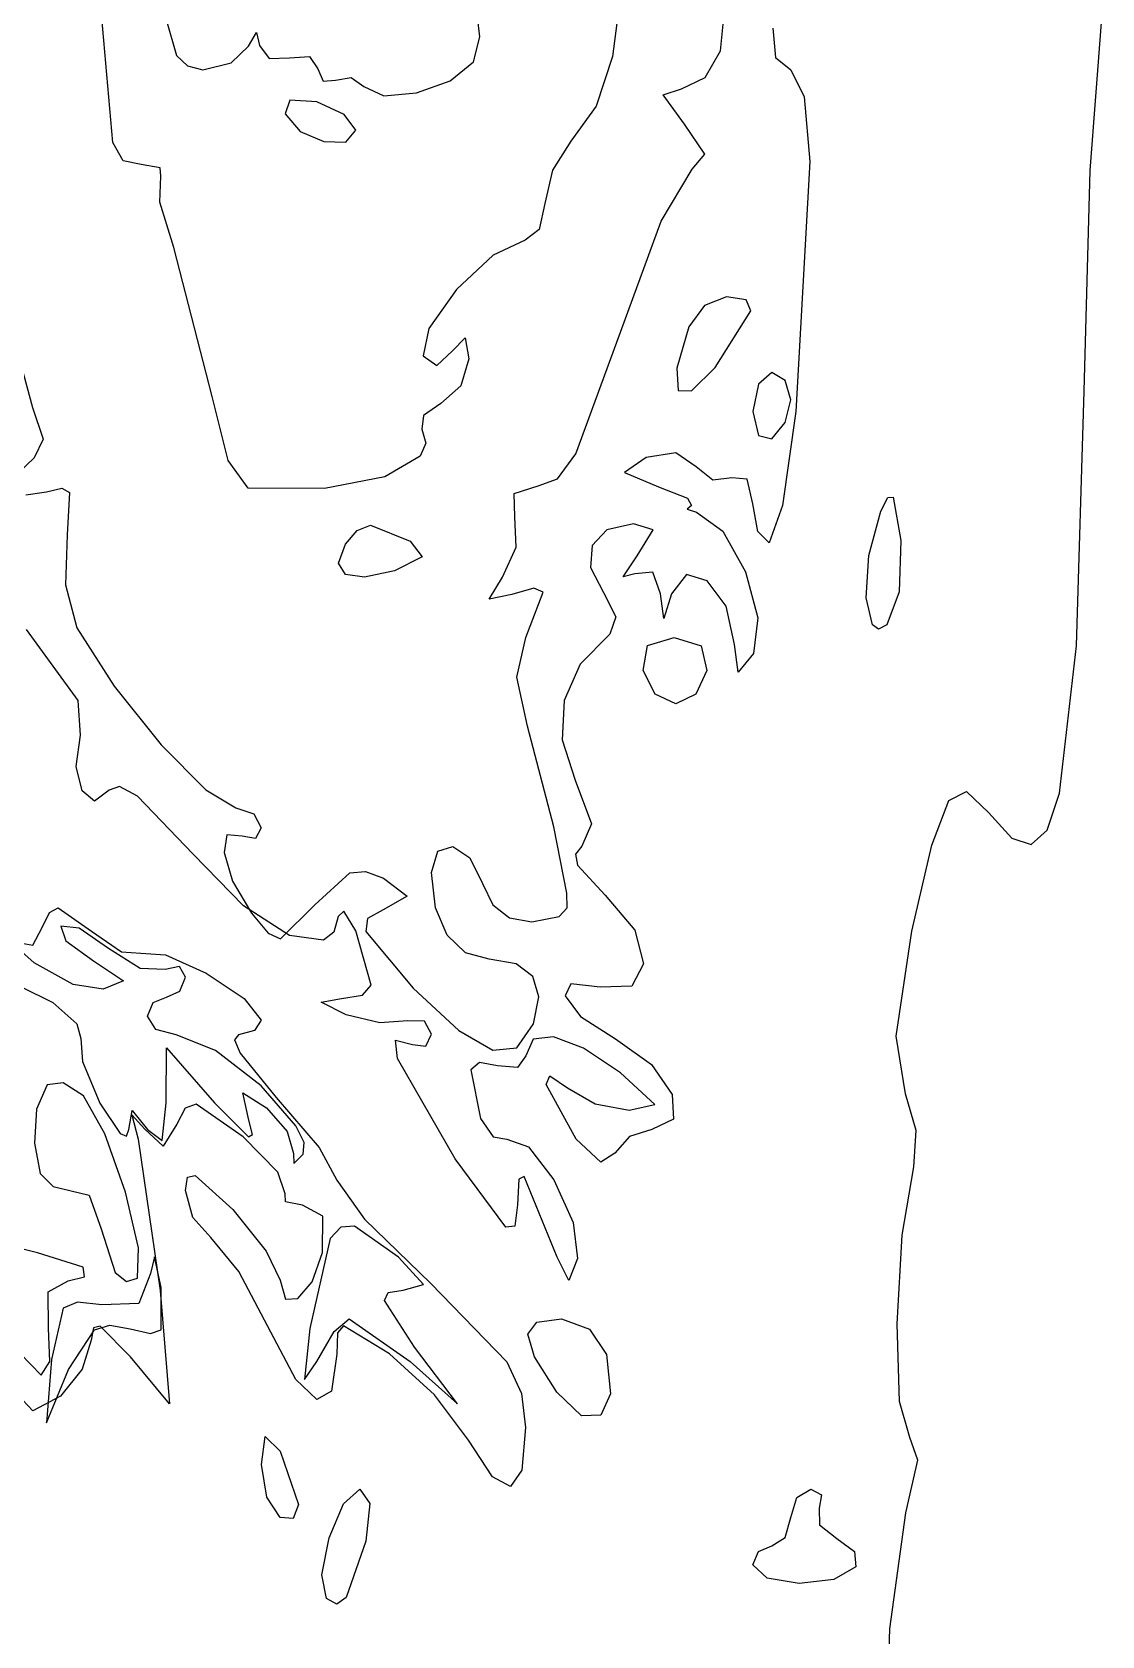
# Model space of a CAD drawing. Extents: x 10 to 161, y 0 to 206.
# Drawn here: x 118.85 to 138.8, y 74.87 to 104.77 of the extents above; entities that cross this region are included whole.
import ezdxf

# ---------------------------------------------------------------- set-up
doc = ezdxf.new("R2010")
doc.units = 0

msp = doc.modelspace()

# ---------------------------------------------------------------- linework, layer by layer
at = {"layer": 'Layer 1'}
for p, q in [((129.848079, 105.658171), (129.672462, 104.31385)), ((127.200767, 104.679989), (127.130608, 105.25978)), ((120.35189, 102.715942), (120.15019, 105.039294)), ((121.347298, 105.00847), (121.541055, 104.336257)), ((138.577063, 102.190236), (138.799005, 105.032238)), ((122.885983, 104.510127), (123.031416, 104.763509)), ((123.031416, 104.763509), (123.091653, 104.521063)), ((127.080161, 104.214499), (127.200767, 104.679989)), ((131.6885, 104.421932), (131.73564, 104.920231)), ((132.660094, 104.846148), (132.709356, 104.297611)), ((122.561604, 104.198624), (122.885983, 104.510127)), ((123.091653, 104.521063), (123.266719, 104.277205)), ((131.398604, 103.923633), (131.6885, 104.421932)), ((121.541055, 104.336257), (121.749971, 104.139964)), ((121.749971, 104.139964), (122.031907, 104.069154)), ((122.031907, 104.069154), (122.561604, 104.198624)), ((123.266719, 104.277205), (123.648689, 104.294226)), ((123.648689, 104.294226), (124.022413, 104.316892)), ((124.022413, 104.316892), (124.177856, 104.086087)), ((124.177856, 104.086087), (124.274341, 103.855238)), ((126.645439, 103.863032), (127.080161, 104.214499)), ((129.672462, 104.31385), (129.364685, 103.388695)), ((132.709356, 104.297611), (132.997306, 104.069154)), ((132.997306, 104.069154), (133.246455, 103.566666)), ((124.274341, 103.855238), (124.506292, 103.877596)), ((124.506292, 103.877596), (124.797246, 103.925529)), ((124.797246, 103.925529), (125.035812, 103.755182)), ((125.035812, 103.755182), (125.408621, 103.585154)), ((126.016711, 103.637177), (126.645439, 103.863032)), ((130.961071, 103.716376), (131.398604, 103.923633)), ((123.657729, 103.503166), (123.569667, 103.247534)), ((124.157748, 103.471195), (123.657729, 103.503166)), ((124.670202, 103.237921), (124.157748, 103.471195)), ((125.408621, 103.585154), (126.016711, 103.637177)), ((130.619935, 103.599651), (130.961071, 103.716376)), ((131.017516, 103.054564), (130.619935, 103.599651)), ((133.246455, 103.566666), (133.350084, 102.358533)), ((123.569667, 103.247534), (123.846228, 102.920178)), ((124.883412, 102.943792), (124.670202, 103.237921)), ((129.364685, 103.388695), (128.893792, 102.737417)), ((123.846228, 102.920178), (124.289907, 102.729744)), ((124.701902, 102.72227), (124.883412, 102.943792)), ((131.392695, 102.495411), (131.017516, 103.054564)), ((120.549645, 102.37383), (120.35189, 102.715942)), ((124.289907, 102.729744), (124.701902, 102.72227)), ((128.893792, 102.737417), (128.553009, 102.196785)), ((120.885379, 102.305264), (120.549645, 102.37383)), ((121.235467, 102.240309), (120.885379, 102.305264)), ((131.160391, 102.215658), (131.392695, 102.495411)), ((133.350084, 102.358533), (133.089249, 97.698027)), ((121.231719, 101.602442), (121.251915, 102.084072)), ((121.251915, 102.084072), (121.235467, 102.240309)), ((128.553009, 102.196785), (128.411192, 101.574661)), ((130.579189, 101.250061), (131.160391, 102.215658)), ((138.467834, 98.080747), (138.577063, 102.190236)), ((121.493568, 100.755157), (121.231719, 101.602442)), ((128.411192, 101.574661), (128.302933, 101.094045)), ((128.302933, 101.094045), (128.042539, 100.894152)), ((129.822304, 99.177181), (130.579189, 101.250061)), ((122.206885, 97.977736), (121.493568, 100.755157)), ((128.042539, 100.894152), (127.448654, 100.615176)), ((127.448654, 100.615176), (126.764909, 99.970447)), ((126.764909, 99.970447), (126.245141, 99.248261)), ((131.390402, 99.671864), (131.094774, 99.277723)), ((131.80033, 99.835818), (131.390402, 99.671864)), ((131.586194, 98.521014), (132.254179, 99.576085)), ((132.163251, 99.779506), (131.80033, 99.835818)), ((132.254179, 99.576085), (132.163251, 99.779506)), ((131.094774, 99.277723), (130.869437, 98.505139)), ((126.245141, 99.248261), (126.143182, 98.736915)), ((126.686108, 98.827931), (126.926967, 99.074876)), ((126.926967, 99.074876), (126.994788, 98.678353)), ((128.987499, 96.908466), (129.822304, 99.177181)), ((126.143182, 98.736915), (126.398108, 98.558056)), ((126.398108, 98.558056), (126.686108, 98.827931)), ((126.994788, 98.678353), (126.843711, 98.174983)), ((118.642549, 98.55519), (118.857258, 97.773478)), ((130.869437, 98.505139), (130.894926, 98.092654)), ((131.143193, 98.083526), (131.586194, 98.521014)), ((132.644528, 98.424706), (132.395379, 98.211275)), ((132.893677, 98.275437), (132.644528, 98.424706)), ((126.843711, 98.174983), (126.47303, 97.847561)), ((130.894926, 98.092654), (131.143193, 98.083526)), ((132.395379, 98.211275), (132.29175, 97.698336)), ((132.997306, 97.916353), (132.893677, 98.275437)), ((138.322639, 93.329197), (138.467834, 98.080747)), ((118.857258, 97.773478), (119.054814, 97.182134)), ((122.506747, 96.787287), (122.206885, 97.977736)), ((126.47303, 97.847561), (126.150767, 97.623635)), ((132.893677, 97.49324), (132.997306, 97.916353)), ((126.150767, 97.623635), (126.116371, 97.369547)), ((132.29175, 97.698336), (132.395379, 97.249426)), ((132.644528, 97.189983), (132.893677, 97.49324)), ((133.089249, 97.698027), (132.843622, 95.945674)), ((119.054814, 97.182134), (118.887244, 96.837911)), ((126.116371, 97.369547), (126.188612, 97.107297)), ((132.395379, 97.249426), (132.644528, 97.189983)), ((126.084103, 96.866987), (125.425632, 96.47962)), ((126.188612, 97.107297), (126.084103, 96.866987)), ((128.644329, 96.446878), (128.987499, 96.908466)), ((130.853121, 96.925576), (130.298907, 96.840027)), ((131.229535, 96.667166), (130.853121, 96.925576)), ((118.887244, 96.837911), (118.58853, 96.552271)), ((122.876458, 96.269938), (122.506747, 96.787287)), ((130.298907, 96.840027), (129.895858, 96.564949)), ((131.54095, 96.420883), (131.229535, 96.667166)), ((119.114786, 96.200441), (119.400658, 96.272308)), ((119.400658, 96.272308), (119.548615, 96.186947)), ((124.302552, 96.262315), (122.876458, 96.269938)), ((125.425632, 96.47962), (124.302552, 96.262315)), ((127.837575, 96.17288), (128.28525, 96.311919)), ((128.28525, 96.311919), (128.644329, 96.446878)), ((129.895858, 96.564949), (130.52786, 96.294632)), ((130.52786, 96.294632), (131.073078, 96.081378)), ((131.899461, 96.460085), (131.54095, 96.420883)), ((132.185299, 96.439668), (131.899461, 96.460085)), ((132.29175, 95.976074), (132.185299, 96.439668)), ((118.73286, 96.147943), (119.114786, 96.200441)), ((119.548615, 96.186947), (119.500372, 95.399282)), ((127.850275, 95.734068), (127.837575, 96.17288)), ((131.073078, 96.081378), (131.145221, 95.946441)), ((132.380165, 95.463135), (132.29175, 95.976074)), ((134.673001, 95.838138), (134.806214, 96.09394)), ((134.806214, 96.09394), (134.906055, 96.099414)), ((134.906055, 96.099414), (135.051532, 95.293096)), ((127.874573, 95.167154), (127.850275, 95.734068)), ((131.145221, 95.946441), (131.063465, 95.877428)), ((131.063465, 95.877428), (131.238355, 95.822968)), ((131.238355, 95.822968), (131.732437, 95.465549)), ((132.843622, 95.945674), (132.59267, 95.249704)), ((134.450498, 95.012136), (134.673001, 95.838138)), ((119.500372, 95.399282), (119.4729, 94.467727)), ((124.692559, 95.226068), (124.908327, 95.483634)), ((124.908327, 95.483634), (125.158755, 95.57792)), ((125.158755, 95.57792), (125.900118, 95.282865)), ((129.566617, 95.491247), (129.289962, 95.199433)), ((130.062546, 95.602482), (129.566617, 95.491247)), ((130.429876, 95.496252), (130.062546, 95.602482)), ((130.129926, 95.005582), (130.429876, 95.496252)), ((131.732437, 95.465549), (132.153064, 94.710659)), ((132.59267, 95.249704), (132.380165, 95.463135)), ((124.565542, 94.871052), (124.692559, 95.226068)), ((125.900118, 95.282865), (126.125676, 94.986884)), ((127.623439, 94.609765), (127.874573, 95.167154)), ((129.289962, 95.199433), (129.260163, 94.78988)), ((135.051532, 95.293096), (135.020708, 94.340419)), ((124.691898, 94.660829), (124.565542, 94.871052)), ((126.125676, 94.986884), (125.609076, 94.726887)), ((129.260163, 94.78988), (129.504804, 94.325426)), ((129.872795, 94.619995), (130.129926, 95.005582)), ((134.403744, 94.227574), (134.450498, 95.012136)), ((125.047713, 94.608431), (124.691898, 94.660829)), ((125.609076, 94.726887), (125.047713, 94.608431)), ((127.370894, 94.201953), (127.623439, 94.609765)), ((130.086887, 94.673618), (129.872795, 94.619995)), ((130.42454, 94.705544), (130.086887, 94.673618)), ((130.568782, 94.300378), (130.42454, 94.705544)), ((131.050484, 94.662334), (130.774805, 94.298262)), ((131.440364, 94.544368), (131.050484, 94.662334)), ((131.791153, 94.067429), (131.440364, 94.544368)), ((132.153064, 94.710659), (132.381802, 93.852582)), ((119.4729, 94.467727), (119.6817, 93.666084)), ((127.79383, 94.290501), (127.370894, 94.201953)), ((128.20367, 94.406614), (127.79383, 94.290501)), ((128.058414, 93.485814), (128.376973, 94.333584)), ((128.376973, 94.333584), (128.20367, 94.406614)), ((129.504804, 94.325426), (129.73724, 93.868975)), ((130.626947, 93.840268), (130.568782, 94.300378)), ((130.774805, 94.298262), (130.626947, 93.840268)), ((134.520105, 93.719568), (134.403744, 94.227574)), ((135.020708, 94.340419), (134.786949, 93.723234)), ((131.949555, 93.354581), (131.791153, 94.067429)), ((119.243903, 92.952061), (118.742076, 93.633363)), ((119.6817, 93.666084), (120.378646, 92.578805)), ((129.73724, 93.868975), (129.623337, 93.547197)), ((132.381802, 93.852582), (132.300217, 93.1856)), ((134.635506, 93.642747), (134.520105, 93.719568)), ((134.786949, 93.723234), (134.635506, 93.642747)), ((127.886038, 92.744098), (128.058414, 93.485814)), ((129.623337, 93.547197), (129.068484, 92.98671)), ((130.24211, 92.868453), (130.323646, 93.334825)), ((130.323646, 93.334825), (130.823488, 93.485814)), ((130.823488, 93.485814), (131.3258, 93.331253)), ((131.3258, 93.331253), (131.433088, 92.868453)), ((132.018127, 92.837496), (131.949555, 93.354581)), ((138.01059, 90.58567), (138.322639, 93.329197)), ((129.068484, 92.98671), (128.768292, 92.314238)), ((132.300217, 93.1856), (132.018127, 92.837496)), ((119.7086, 92.309079), (119.243903, 92.952061)), ((128.084872, 91.833049), (127.886038, 92.744098)), ((130.470313, 92.432375), (130.24211, 92.868453)), ((131.433088, 92.868453), (131.224949, 92.432375)), ((120.378646, 92.578805), (121.255178, 91.487988)), ((130.85171, 92.251091), (130.470313, 92.432375)), ((131.224949, 92.432375), (130.85171, 92.251091)), ((119.750492, 91.665832), (119.7086, 92.309079)), ((128.768292, 92.314238), (128.734138, 91.578002)), ((128.580878, 89.958034), (128.084872, 91.833049)), ((119.673658, 91.080833), (119.750492, 91.665832)), ((121.255178, 91.487988), (122.086864, 90.647401)), ((128.734138, 91.578002), (128.977401, 90.826221)), ((119.782992, 90.627563), (119.673658, 91.080833)), ((120.009602, 90.437751), (119.782992, 90.627563)), ((120.284598, 90.643129), (120.009602, 90.437751)), ((120.478995, 90.711639), (120.284598, 90.643129)), ((120.812133, 90.52949), (120.478995, 90.711639)), ((122.086864, 90.647401), (122.649269, 90.310812)), ((128.977401, 90.826221), (129.280305, 90.00976)), ((135.943708, 90.44844), (136.273368, 90.616378)), ((136.273368, 90.616378), (136.681014, 90.221912)), ((121.851638, 89.446153), (120.812133, 90.52949)), ((122.649269, 90.310812), (122.981365, 90.20101)), ((135.625425, 89.615139), (135.943708, 90.44844)), ((137.775986, 89.896542), (138.01059, 90.58567)), ((122.981365, 90.20101), (123.119522, 89.93722)), ((129.280305, 90.00976), (129.097698, 89.593614)), ((136.681014, 90.221912), (137.117602, 89.742813)), ((122.482984, 89.806995), (122.42865, 89.480152)), ((122.766744, 89.781645), (122.482984, 89.806995)), ((123.015893, 89.73746), (122.766744, 89.781645)), ((123.119522, 89.93722), (123.015893, 89.73746)), ((128.819003, 88.723311), (128.580878, 89.958034)), ((137.117602, 89.742813), (137.480458, 89.624973)), ((137.480458, 89.624973), (137.775986, 89.896542)), ((122.793946, 88.485043), (121.851638, 89.446153)), ((122.42865, 89.480152), (122.586315, 88.946074)), ((126.294524, 89.105017), (126.414386, 89.505927)), ((126.414386, 89.505927), (126.693825, 89.588146)), ((126.693825, 89.588146), (127.01262, 89.377472)), ((129.097698, 89.593614), (128.982593, 89.445756)), ((128.982593, 89.445756), (129.019028, 89.242071)), ((135.25191, 88.013522), (135.625425, 89.615139)), ((118.88601, 87.423059), (116.821024, 89.252478)), ((124.121764, 88.505294), (124.772022, 89.097741)), ((124.772022, 89.097741), (125.068808, 89.127049)), ((125.068808, 89.127049), (125.399526, 88.998831)), ((126.372345, 88.445702), (126.294524, 89.105017)), ((127.01262, 89.377472), (127.250552, 88.8997)), ((129.019028, 89.242071), (129.538318, 88.684153)), ((122.586315, 88.946074), (122.938547, 88.349719)), ((125.399526, 88.998831), (125.840675, 88.667219)), ((127.250552, 88.8997), (127.440055, 88.500918)), ((123.481208, 87.866854), (124.121764, 88.505294)), ((125.840675, 88.667219), (125.392823, 88.411808)), ((127.440055, 88.500918), (127.750042, 88.261084)), ((128.827029, 88.448188), (128.819003, 88.723311)), ((129.538318, 88.684153), (130.091082, 88.031822)), ((119.038233, 88.081608), (119.174483, 88.361962)), ((119.174483, 88.361962), (119.33342, 88.446424)), ((119.33342, 88.446424), (119.954045, 88.009288)), ((123.652084, 87.930531), (122.793946, 88.485043)), ((122.938547, 88.349719), (123.249829, 87.97497)), ((124.555328, 88.282339), (124.474937, 87.992952)), ((124.661956, 88.386452), (124.555328, 88.282339)), ((124.883412, 88.017755), (124.661956, 88.386452)), ((125.101037, 88.245269), (125.074662, 88.004482)), ((125.392823, 88.411808), (125.101037, 88.245269)), ((126.591651, 87.935249), (126.372345, 88.445702)), ((127.750042, 88.261084), (128.16659, 88.186218)), ((128.16659, 88.186218), (128.675775, 88.282339)), ((128.675775, 88.282339), (128.827029, 88.448188)), ((118.86067, 87.753326), (119.038233, 88.081608)), ((119.728708, 88.06516), (119.382897, 88.103127)), ((119.382897, 88.103127), (119.478324, 87.830298)), ((120.272956, 87.687202), (119.728708, 88.06516)), ((119.954045, 88.009288), (120.514433, 87.627142)), ((123.249829, 87.97497), (123.481208, 87.866854)), ((124.285922, 87.842876), (123.652084, 87.930531)), ((124.474937, 87.992952), (124.285922, 87.842876)), ((125.174718, 87.004136), (124.883412, 88.017755)), ((125.074662, 88.004482), (125.952682, 86.948132)), ((126.931211, 87.605572), (126.591651, 87.935249)), ((130.091082, 88.031822), (130.252032, 87.403039)), ((134.960031, 86.053796), (135.25191, 88.013522)), ((118.523927, 87.811997), (118.86067, 87.753326)), ((119.478324, 87.830298), (119.994967, 87.461424)), ((120.867211, 87.317006), (120.272956, 87.687202)), ((120.514433, 87.627142), (120.877971, 87.599008)), ((120.877971, 87.599008), (121.338792, 87.572213)), ((127.369791, 87.488588), (126.931211, 87.605572)), ((119.616911, 87.016681), (118.88601, 87.423059)), ((119.994967, 87.461424), (120.555796, 87.084878)), ((121.333407, 87.298441), (120.867211, 87.317006)), ((121.598299, 87.352283), (121.333407, 87.298441)), ((121.338792, 87.572213), (122.097039, 87.227488)), ((121.70841, 87.156624), (121.598299, 87.352283)), ((127.875206, 87.405051), (127.369791, 87.488588)), ((128.189427, 87.165576), (127.875206, 87.405051)), ((130.252032, 87.403039), (130.031782, 86.985923)), ((120.17312, 86.930846), (119.616911, 87.016681)), ((120.555796, 87.084878), (120.17312, 86.930846)), ((121.604781, 86.892834), (121.70841, 87.156624)), ((122.097039, 87.227488), (122.806139, 86.757285)), ((125.009718, 86.818795), (125.174718, 87.004136)), ((128.30091, 86.786863), (128.189427, 87.165576)), ((128.895446, 87.030445), (128.786901, 86.806977)), ((129.440951, 86.968593), (128.895446, 87.030445)), ((118.645812, 86.974238), (119.236847, 86.683196)), ((121.106483, 86.679403), (121.355632, 86.783032)), ((121.355632, 86.783032), (121.604781, 86.892834)), ((122.806139, 86.757285), (123.119522, 86.354054)), ((124.242503, 86.68712), (124.618828, 86.758338)), ((124.618828, 86.758338), (125.009718, 86.818795)), ((125.952682, 86.948132), (126.805132, 86.158367)), ((128.198114, 86.285615), (128.30091, 86.786863)), ((128.786901, 86.806977), (129.077612, 86.423634)), ((130.031782, 86.985923), (129.440951, 86.968593)), ((119.236847, 86.683196), (119.680422, 86.28222)), ((121.002854, 86.430254), (121.106483, 86.679403)), ((121.159223, 86.181105), (121.002854, 86.430254)), ((124.707023, 86.454243), (124.242503, 86.68712)), ((125.334924, 86.305723), (124.707023, 86.454243)), ((129.077612, 86.423634), (129.729876, 86.005862)), ((119.680422, 86.28222), (119.759664, 86.010095)), ((121.535196, 86.077476), (121.159223, 86.181105)), ((122.995609, 86.158747), (122.6976, 86.077476)), ((123.119522, 86.354054), (122.995609, 86.158747)), ((125.853551, 86.340296), (125.334924, 86.305723)), ((126.165054, 86.336283), (125.853551, 86.340296)), ((126.294524, 86.094409), (126.165054, 86.336283)), ((126.805132, 86.158367), (127.438804, 85.792035)), ((127.890773, 85.838122), (128.198114, 86.285615)), ((119.759664, 86.010095), (119.788813, 85.582308)), ((121.35034, 84.809592), (121.355632, 85.834412)), ((121.355632, 85.834412), (122.250983, 84.809592)), ((122.269013, 85.79053), (121.535196, 86.077476)), ((122.6976, 86.077476), (122.6227, 85.985677)), ((122.6227, 85.985677), (122.730761, 85.735722)), ((125.660494, 85.636107), (125.626528, 85.982694)), ((125.626528, 85.982694), (125.941746, 85.901087)), ((125.941746, 85.901087), (126.190895, 85.86797)), ((126.190895, 85.86797), (126.294524, 86.094409)), ((127.438804, 85.792035), (127.890773, 85.838122)), ((128.19576, 85.996205), (128.058414, 85.686951)), ((128.571662, 86.040346), (128.19576, 85.996205)), ((129.131912, 85.829032), (128.571662, 86.040346)), ((129.822304, 85.37192), (129.131912, 85.829032)), ((129.729876, 86.005862), (130.402392, 85.527429)), ((135.134082, 84.981748), (134.960031, 86.053796)), ((119.788813, 85.582308), (120.112442, 84.807122)), ((123.118684, 85.127048), (122.269013, 85.79053)), ((122.730761, 85.735722), (123.403156, 84.914014)), ((126.735496, 83.767486), (125.660494, 85.636107)), ((127.19332, 85.564404), (127.030463, 85.428364)), ((127.529247, 85.499626), (127.19332, 85.564404)), ((128.058414, 85.686951), (127.902971, 85.470786)), ((130.402392, 85.527429), (130.785917, 84.969488)), ((127.030463, 85.428364), (127.213511, 84.521019)), ((127.902971, 85.470786), (127.529247, 85.499626)), ((128.436195, 85.155182), (128.506095, 85.318149)), ((128.506095, 85.318149), (128.834526, 85.089698)), ((130.46458, 84.783839), (129.822304, 85.37192)), ((119.129603, 85.145084), (118.932477, 84.691295)), ((119.428406, 85.185124), (119.129603, 85.145084)), ((119.804467, 84.939414), (119.428406, 85.185124)), ((120.203172, 84.231267), (119.804467, 84.939414)), ((122.890216, 84.489975), (122.777151, 84.995329)), ((122.777151, 84.995329), (123.218653, 84.720692)), ((123.768661, 84.383067), (123.118684, 85.127048)), ((123.403156, 84.914014), (124.199464, 83.97999)), ((128.992217, 84.137197), (128.436195, 85.155182)), ((128.834526, 85.089698), (129.34601, 84.793011)), ((130.785917, 84.969488), (130.810667, 84.506666)), ((135.334416, 84.295242), (135.134082, 84.981748)), ((118.932477, 84.691295), (118.894564, 84.059277)), ((120.112442, 84.807122), (120.491194, 84.240208)), ((120.653251, 84.313586), (120.716531, 84.666276)), ((120.716531, 84.666276), (121.002854, 84.313586)), ((121.274096, 84.111532), (121.35034, 84.809592)), ((121.705185, 84.713024), (121.550718, 84.411306)), ((121.907509, 84.784853), (121.705185, 84.713024)), ((122.784736, 84.176003), (121.907509, 84.784853)), ((122.250983, 84.809592), (122.882543, 84.180545)), ((123.218653, 84.720692), (123.608384, 84.275089)), ((129.34601, 84.793011), (129.981054, 84.674125)), ((129.981054, 84.674125), (130.46458, 84.783839)), ((120.608189, 84.188791), (120.653251, 84.313586)), ((120.950643, 84.323464), (120.709078, 84.590429)), ((120.709078, 84.590429), (120.825759, 84.137197)), ((121.294072, 84.002921), (120.950643, 84.323464)), ((121.002854, 84.313586), (121.274096, 84.111532)), ((121.550718, 84.411306), (121.294072, 84.002921)), ((122.959306, 84.22048), (122.890216, 84.489975)), ((123.920155, 84.0734), (123.768661, 84.383067)), ((127.213511, 84.521019), (127.445462, 84.17856)), ((130.406857, 84.313586), (129.986963, 84.183984)), ((130.810667, 84.506666), (130.406857, 84.313586)), ((118.894564, 84.059277), (119.001511, 83.497704)), ((120.588781, 83.146949), (120.203172, 84.231267)), ((120.491194, 84.240208), (120.608189, 84.188791)), ((120.825759, 84.137197), (121.238862, 81.314973)), ((123.428511, 83.517763), (122.784736, 84.176003)), ((122.882543, 84.180545), (122.959306, 84.22048)), ((123.608384, 84.275089), (123.725595, 83.870497)), ((123.903395, 83.854622), (123.920155, 84.0734)), ((127.445462, 84.17856), (127.703872, 84.136139)), ((127.703872, 84.136139), (128.108117, 83.993429)), ((129.455988, 83.706984), (128.992217, 84.137197)), ((129.986963, 84.183984), (129.715765, 83.872614)), ((135.294244, 83.620377), (135.334416, 84.295242)), ((123.725595, 83.870497), (123.731945, 83.679468)), ((123.731945, 83.679468), (123.903395, 83.854622)), ((124.199464, 83.97999), (124.530634, 83.367435)), ((127.686057, 82.491885), (126.735496, 83.767486)), ((128.108117, 83.993429), (128.578541, 83.377049)), ((129.715765, 83.872614), (129.455988, 83.706984)), ((119.001511, 83.497704), (119.238964, 83.255252)), ((121.70841, 83.180816), (121.749476, 83.426046)), ((121.749476, 83.426046), (121.891414, 83.456203)), ((121.891414, 83.456203), (122.590355, 82.825921)), ((123.570372, 83.118021), (123.428511, 83.517763)), ((128.022563, 83.435786), (127.925951, 83.391347)), ((128.642262, 81.932335), (128.022563, 83.435786)), ((135.072219, 82.34541), (135.294244, 83.620377)), ((119.238964, 83.255252), (119.914269, 83.090946)), ((120.835351, 82.109198), (120.588781, 83.146949)), ((121.847493, 82.677093), (121.70841, 83.180816)), ((123.576414, 82.965798), (123.570372, 83.118021)), ((124.530634, 83.367435), (125.046484, 82.644417)), ((127.925951, 83.391347), (127.8979, 82.913057)), ((128.578541, 83.377049), (128.93989, 82.584059)), ((119.914269, 83.090946), (120.133962, 82.461502)), ((122.590355, 82.825921), (123.213229, 82.046282)), ((123.89387, 82.902474), (123.576414, 82.965798)), ((124.268388, 82.69751), (123.89387, 82.902474)), ((127.8979, 82.913057), (127.850914, 82.514997)), ((122.181838, 82.302751), (121.847493, 82.677093)), ((124.264287, 82.020529), (124.268388, 82.69751)), ((125.046484, 82.644417), (126.286763, 81.44409)), ((128.93989, 82.584059), (129.016912, 81.911521)), ((120.133962, 82.461502), (120.396473, 81.648172)), ((122.70589, 81.667927), (122.181838, 82.302751)), ((124.407162, 82.28229), (124.02722, 80.606595)), ((124.607044, 82.493505), (124.407162, 82.28229)), ((124.859247, 82.51336), (124.607044, 82.493505)), ((125.683865, 81.934804), (124.859247, 82.51336)), ((127.850914, 82.514997), (127.686057, 82.491885)), ((134.980139, 80.695098), (135.072219, 82.34541)), ((118.949333, 82.015943), (118.67776, 82.0856)), ((119.801998, 81.751359), (118.949333, 82.015943)), ((120.81694, 81.540751), (120.835351, 82.109198)), ((121.132456, 81.942741), (121.055771, 81.628593)), ((121.258618, 81.371065), (121.132456, 81.942741)), ((123.213229, 82.046282), (123.4723, 81.506884)), ((124.07178, 81.475333), (124.264287, 82.020529)), ((126.148298, 81.423188), (125.683865, 81.934804)), ((128.859749, 81.502034), (128.642262, 81.932335)), ((119.827442, 81.567783), (119.801998, 81.751359)), ((120.396473, 81.648172), (120.607285, 81.478838)), ((121.055771, 81.628593), (120.840047, 81.068734)), ((123.30085, 80.537803), (122.70589, 81.667927)), ((129.016912, 81.911521), (128.859749, 81.502034)), ((119.148432, 81.286398), (119.52295, 81.491362)), ((119.52295, 81.491362), (119.827442, 81.567783)), ((120.607285, 81.478838), (120.81694, 81.540751)), ((121.258265, 80.579343), (121.258618, 81.371065)), ((123.4723, 81.506884), (123.573128, 81.151968)), ((123.807175, 81.163631), (124.07178, 81.475333)), ((125.769238, 81.317442), (126.148298, 81.423188)), ((126.286763, 81.44409), (127.699859, 79.981119)), ((119.152533, 80.609417), (119.148432, 81.286398)), ((119.698507, 81.094332), (119.428362, 80.981421)), ((120.151248, 81.046509), (119.698507, 81.094332)), ((120.840047, 81.068734), (120.151248, 81.046509)), ((121.238862, 81.314973), (121.409254, 79.198305)), ((123.573128, 81.151968), (123.807175, 81.163631)), ((125.422854, 81.127692), (125.489071, 81.278841)), ((125.977377, 80.256639), (125.422854, 81.127692)), ((125.489071, 81.278841), (125.769238, 81.317442)), ((119.428362, 80.981421), (119.20792, 80.027333)), ((124.480187, 80.552576), (124.760998, 80.785806)), ((124.760998, 80.785806), (125.896943, 79.992056)), ((128.260269, 80.721463), (128.722695, 80.785806)), ((128.722695, 80.785806), (129.243219, 80.590058)), ((119.181858, 79.989277), (119.152533, 80.609417)), ((119.530711, 79.839303), (120.009872, 80.582738)), ((119.992349, 80.616329), (119.952281, 80.387872)), ((120.115661, 80.646282), (119.992349, 80.616329)), ((120.009872, 80.582738), (120.300253, 80.669417)), ((120.684648, 80.08025), (120.115661, 80.646282)), ((120.300253, 80.669417), (120.676887, 80.60095)), ((120.676887, 80.60095), (121.057502, 80.511433)), ((121.057502, 80.511433), (121.258265, 80.579343)), ((123.769526, 79.656938), (123.30085, 80.537803)), ((124.02722, 80.606595), (123.928486, 79.652948)), ((124.160217, 79.992056), (124.480187, 80.552576)), ((124.546189, 80.523256), (124.530634, 80.125053)), ((124.654018, 80.65691), (124.546189, 80.523256)), ((125.513474, 80.133872), (124.654018, 80.65691)), ((128.092986, 80.500188), (128.260269, 80.721463)), ((128.218068, 80.079616), (128.092986, 80.500188)), ((129.243219, 80.590058), (129.561601, 80.119408)), ((135.026502, 79.246068), (134.980139, 80.695098)), ((118.633702, 80.132527), (119.015656, 79.736644)), ((119.952281, 80.387872), (119.781272, 79.845212)), ((124.530634, 80.125053), (124.430655, 79.435085)), ((126.350836, 79.371916), (125.513474, 80.133872)), ((126.779947, 79.198305), (125.977377, 80.256639)), ((119.015656, 79.736644), (119.181858, 79.989277)), ((119.20792, 80.027333), (119.116197, 78.845527)), ((119.116197, 78.845527), (119.530711, 79.839303)), ((119.781272, 79.845212), (119.381134, 79.346472)), ((121.409254, 79.198305), (120.684648, 80.08025)), ((123.928486, 79.652948), (124.160217, 79.992056)), ((125.896943, 79.992056), (126.779947, 79.198305)), ((127.699859, 79.981119), (127.972441, 79.393634)), ((128.632737, 79.41738), (128.218068, 80.079616)), ((129.561601, 80.119408), (129.635492, 79.387962)), ((124.16154, 79.284206), (123.769526, 79.656938)), ((118.860962, 79.073245), (118.488958, 79.466769)), ((119.381134, 79.346472), (118.860962, 79.073245)), ((124.430655, 79.435085), (124.16154, 79.284206)), ((126.984205, 78.522382), (126.350836, 79.371916)), ((127.972441, 79.393634), (128.050653, 78.757333)), ((129.091254, 78.976656), (128.632737, 79.41738)), ((129.635492, 79.387962), (129.452108, 78.986947)), ((135.219807, 78.574946), (135.026502, 79.246068)), ((129.452108, 78.986947), (129.091254, 78.976656)), ((128.050653, 78.757333), (127.981156, 77.963979)), ((123.124814, 78.07259), (123.196031, 78.59135)), ((123.196031, 78.59135), (123.4723, 78.31636)), ((127.431527, 77.842932), (126.984205, 78.522382)), ((135.365417, 78.150819), (135.219807, 78.574946)), ((123.224738, 77.462681), (123.124814, 78.07259)), ((123.4723, 78.31636), (123.819786, 77.325407)), ((135.142196, 77.167362), (135.365417, 78.150819)), ((127.769312, 77.657988), (127.431527, 77.842932)), ((127.981156, 77.963979), (127.769312, 77.657988)), ((123.4723, 77.081637), (123.224738, 77.462681)), ((124.653566, 77.334441), (124.959965, 77.610804)), ((124.959965, 77.610804), (125.146805, 77.341061)), ((132.997306, 77.081637), (133.107108, 77.455361)), ((133.107108, 77.455361), (133.370898, 77.610804)), ((133.370898, 77.610804), (133.570217, 77.50647)), ((133.570217, 77.50647), (133.525062, 77.255557)), ((123.819786, 77.325407), (123.719862, 77.063293)), ((124.387053, 76.703768), (124.653566, 77.334441)), ((125.146805, 77.341061), (125.069326, 76.64137)), ((133.525062, 77.255557), (133.531236, 76.942687)), ((134.841673, 75.006597), (135.142196, 77.167362)), ((123.719862, 77.063293), (123.4723, 77.081637)), ((132.893677, 76.707913), (132.997306, 77.081637)), ((133.531236, 76.942687), (133.854909, 76.689348)), ((124.251245, 76.016407), (124.387053, 76.703768)), ((125.069326, 76.64137), (124.705656, 75.590268)), ((132.395379, 76.448841), (132.644528, 76.55247)), ((132.644528, 76.55247), (132.893677, 76.707913)), ((133.854909, 76.689348), (134.185727, 76.447695)), ((132.29175, 76.199692), (132.395379, 76.448841)), ((134.185727, 76.447695), (134.209098, 76.16265)), ((124.336959, 75.569983), (124.251245, 76.016407)), ((132.553732, 75.948387), (132.29175, 76.199692)), ((133.150147, 75.854807), (132.553732, 75.948387)), ((134.209098, 76.16265), (133.796701, 75.924409)), ((133.796701, 75.924409), (133.150147, 75.854807)), ((124.531411, 75.465131), (124.336959, 75.569983)), ((124.705656, 75.590268), (124.531411, 75.465131)), ((134.729799, 71.539847), (134.841673, 75.006597))]:
    msp.add_line(p, q, dxfattribs=at)

doc.saveas('drawing.dxf')
